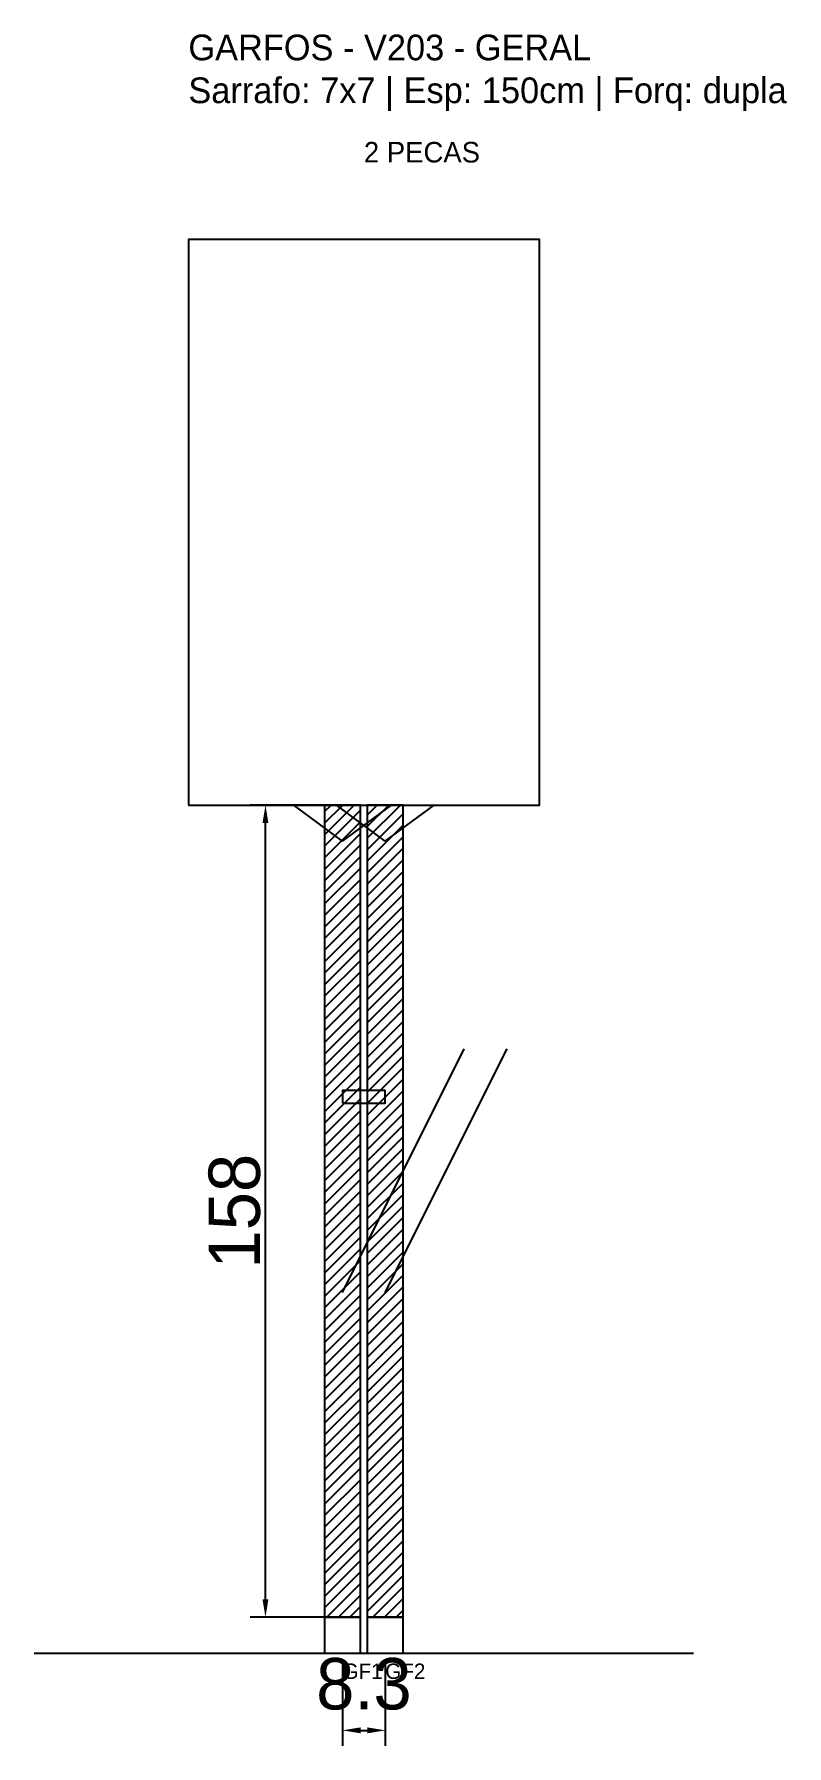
# Model space of a CAD drawing. Header units: metres. Extents: x -30 to 116, y -25 to 308.
import ezdxf

# ---------------------------------------------------------------- set-up
doc = ezdxf.new("R2010")
doc.units = ezdxf.units.M
for name, color, linetype in [('BARRA_ANCORAGEM', 1, 'Continuous'), ('COTA', 241, 'Continuous'), ('GARFOS OK', 3, 'Continuous'), ('NOME DA VIGA', 6, 'Continuous'), ('SARR_7x7', 40, 'Continuous'), ('TIRAS REESCORAMENTO', 252, 'Continuous'), ('VIGAS', 3, 'Continuous')]:
    doc.layers.add(name, color=color, linetype=linetype)
doc.dimstyles.new('EZ DXF', dxfattribs={"dimtxt": 10, "dimasz": 3.5, "dimexe": 3, "dimexo": 1.5, "dimgap": 1, "dimtad": 1, "dimdec": 1, "dimdsep": 46, "dimcen": 2.5, "dimazin": 3, "dimtfac": 1, "dimtmove": 0, "dimatfit": 3})

msp = doc.modelspace()

# ---------------------------------------------------------------- hatches: boundary and pattern name
at = {"layer": 'COTA'}
h = msp.add_hatch(dxfattribs=at)
h.set_pattern_fill('ANSI31', scale=0.5)
h.paths.add_polyline_path([(26.5, 0), (33.5, 0), (33.5, 158), (26.5, 158)])
h = msp.add_hatch(dxfattribs=at)
h.set_pattern_fill('ANSI31', scale=0.5)
h.paths.add_polyline_path([(34.82, 0), (41.82, 0), (41.82, 158), (34.82, 158)])

# ---------------------------------------------------------------- linework, layer by layer
at = {"layer": 'BARRA_ANCORAGEM'}
for p, q in [((30, 63.2), (53.7, 110.6)), ((38.32, 63.2), (62.02, 110.6))]:
    msp.add_line(p, q, dxfattribs=at)
at = {"layer": 'GARFOS OK'}
for p, q in [((30, 151), (20.5, 158)), ((20.5, 158), (39.5, 158)), ((38.32, 151), (28.82, 158)), ((28.82, 158), (47.82, 158)), ((30, 151), (39.5, 158)), ((38.32, 151), (47.82, 158))]:
    msp.add_line(p, q, dxfattribs=at)
at = {"layer": 'GARFOS OK', "linetype": 'CONTINUOUS'}
msp.add_line((-30, -7), (98.32, -7), dxfattribs=at)
at = {"layer": 'GARFOS OK'}
for points in [[(26.5, 0), (33.5, 0), (33.5, 158), (26.5, 158), (26.5, 0)], [(34.82, 0), (41.82, 0), (41.82, 158), (34.82, 158), (34.82, 0)]]:
    msp.add_lwpolyline(points, dxfattribs=at)
at = {"layer": 'SARR_7x7'}
for points in [[(26.5, -7), (33.5, -7), (33.5, 0), (26.5, 0), (26.5, -7)], [(34.82, -7), (41.82, -7), (41.82, 0), (34.82, 0), (34.82, -7)]]:
    msp.add_lwpolyline(points, dxfattribs=at)
at = {"layer": 'TIRAS REESCORAMENTO'}
msp.add_lwpolyline([(30, 100), (38.32, 100), (38.32, 102.5), (30, 102.5), (30, 100)], dxfattribs=at)
at = {"layer": 'VIGAS'}
msp.add_lwpolyline([(0, 158), (68.32, 158), (68.32, 268), (0, 268), (0, 158)], dxfattribs=at)

# ---------------------------------------------------------------- texts
at = {"layer": 'NOME DA VIGA'}
for s, height, p in [('2 PECAS', 4, (34.16, 283)), ('GF1', 3, (30, -12)), ('GF2', 3, (38.32, -12))]:
    msp.add_text(s, height=height, dxfattribs=at).set_placement(p)
at = {"layer": 'NOME DA VIGA', "insert": (0, 293), "char_height": 5, "attachment_point": 7}
msp.add_mtext('GARFOS - V203 - GERAL\\PSarrafo: 7x7 | Esp: 150cm | Forq: dupla', dxfattribs=at)

# ---------------------------------------------------------------- dimensions: what is measured, and where the dimension line sits
at = {"layer": 'COTA'}
msp.add_linear_dim(base=(15, 0), p1=(30, 0), p2=(30, 158), angle=90, dimstyle='EZ DXF', dxfattribs=at).render()
msp.add_linear_dim(base=(30, -22), p1=(30, -7), p2=(38.32, -7), dimstyle='EZ DXF', dxfattribs=at).render()

doc.saveas('drawing.dxf')
